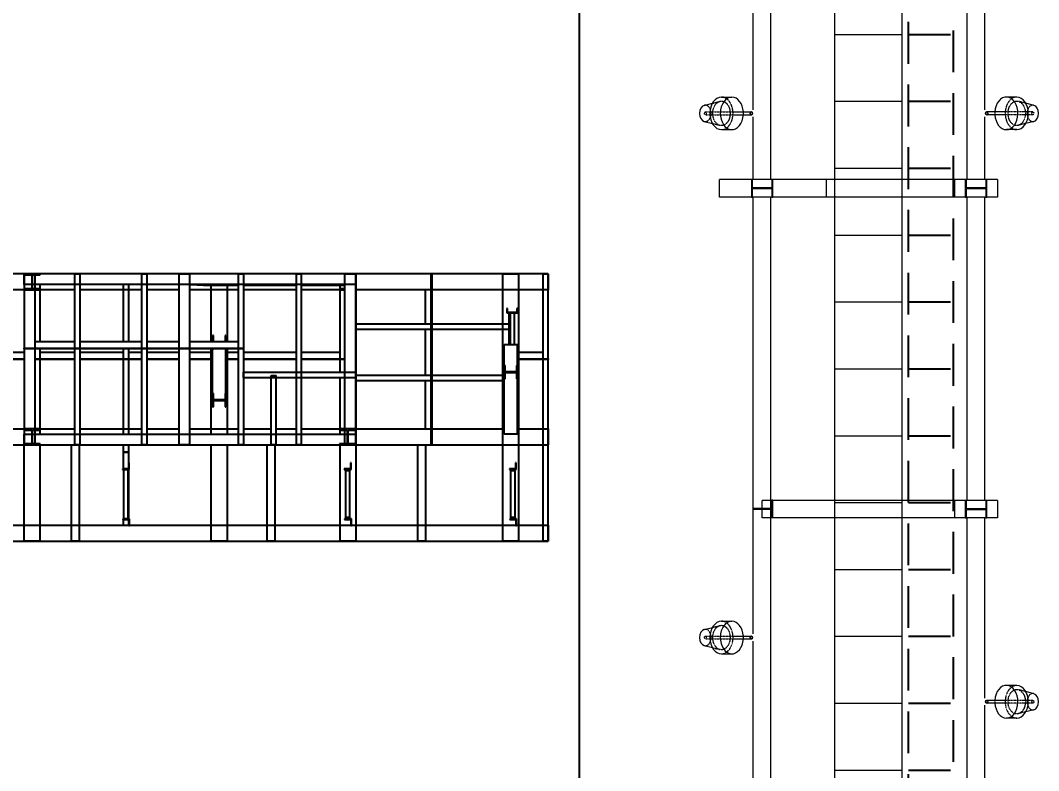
# Model space of a CAD drawing. Header units: inches. Extents: x 19 to 664121, y 34 to 210034.
# Drawn here: x 138456 to 147594, y 129837 to 136569 of the extents above; entities that cross this region are included whole.
import ezdxf

# ---------------------------------------------------------------- set-up
doc = ezdxf.new("R2010")
doc.units = ezdxf.units.IN
doc.header["$MEASUREMENT"] = 0
doc.linetypes.add('CABLEROUTEALL-EMBED 1_DWG$0$HIDDEN2', pattern=[0.1875, 0.125, -0.0625])
doc.linetypes.add('LIGHTINGLAYOUTPROGRESSUNIT-EMBED 1_DWG$0$HIDDEN2', pattern=[0.1875, 0.125, -0.0625])
doc.layers.add('CABLE TRAY INSTRUMENTATION', color=7, linetype='Continuous')
doc.layers.add('CABLEROUTEALL-EMBED 1_DWG$0$DwgTemplate', color=7, linetype='Continuous')
for name, color, linetype, lineweight in [('Layout', 6, 'Continuous', 20), ('Pipe Rack Lighting', 1, 'Continuous', 5), ('REV.C CLOUD', 2, 'Continuous', 20)]:
    doc.layers.add(name, color=color, linetype=linetype, lineweight=lineweight)
doc.styles.get("Standard").update_dxf_attribs({"font": 'arial.ttf'})
doc.dimstyles.get("Standard").update_dxf_attribs({"dimtxt": 0.18, "dimasz": 0.18, "dimexe": 0.18, "dimexo": 0.0625, "dimgap": 0.09, "dimtad": 0, "dimtih": 1, "dimtoh": 1, "dimdec": 4, "dimzin": 0, "dimdsep": 46, "dimtxsty": 'Standard', "dimcen": 0.09, "dimadec": 0, "dimazin": 0, "dimtfac": 1, "dimtdec": 4, "dimtofl": 0, "dimtmove": 0, "dimatfit": 3, "dimfxl": 1, "dimtolj": 1, "dimtzin": 0, "dimarcsym": 0})

# ---------------------------------------------------------------- blocks, each defined once
blk = doc.blocks.new('*D63')
at = {"color": 4, "lineweight": -2, "transparency": 16777216}
for p, q in [((145765, 164642.2), (143472.8, 164642.2)), ((143472.9, 161642.2), (143472.9, 146589.3)), ((143472.9, 125592.2), (143472.9, 140926.8)), ((145765, 122592.2), (143472.8, 122592.2))]:
    blk.add_line(p, q, dxfattribs=at)
at = {"color": 4, "transparency": 16777216}
for points in [[(142972.9, 161642.2), (143972.9, 161642.2), (143472.9, 164642.2)], [(142972.9, 125592.2), (143972.9, 125592.2), (143472.9, 122592.2)]]:
    blk.add_solid(points, dxfattribs=at)
at = {"layer": 'Defpoints', "color": 0, "transparency": 16777216}
for p in [(145765, 164642.2), (143472.9, 122592.2), (145765, 122592.2)]:
    blk.add_point(p, dxfattribs=at)
at = {"transparency": 16777216, "insert": (143472.9, 143758.1), "char_height": 1500, "attachment_point": 5, "rotation": 90}
blk.add_mtext('\\A1;42.1m', dxfattribs=at)

msp = doc.modelspace()

# ---------------------------------------------------------------- linework, layer by layer
at = {"layer": 'CABLE TRAY INSTRUMENTATION', "color": 6, "linetype": 'CABLEROUTEALL-EMBED 1_DWG$0$HIDDEN2', "ltscale": 3000}
for p, q in [((146426.89, 123242.19), (146426.89, 164642.19)), ((146826.89, 142665.71), (146826.89, 123242.19)), ((146426.89, 136442.19), (146826.89, 136442.19)), ((146426.89, 135842.19), (146826.89, 135842.19)), ((146426.89, 135242.19), (146826.89, 135242.19)), ((146426.89, 135242.19), (146826.89, 135242.19)), ((146426.89, 135242.19), (146826.89, 135242.19)), ((146426.89, 134642.19), (146826.89, 134642.19)), ((146426.89, 134042.19), (146826.89, 134042.19)), ((146426.89, 134042.19), (146826.89, 134042.19)), ((146426.89, 133442.19), (146826.89, 133442.19)), ((146426.89, 132842.19), (146826.89, 132842.19)), ((146426.89, 132242.19), (146826.89, 132242.19)), ((146426.89, 131642.19), (146826.89, 131642.19)), ((146426.89, 131042.19), (146826.89, 131042.19)), ((146426.89, 130442.19), (146826.89, 130442.19)), ((146426.89, 130442.19), (146826.89, 130442.19)), ((146426.89, 130442.19), (146826.89, 130442.19)), ((146426.89, 129842.19), (146826.89, 129842.19))]:
    msp.add_line(p, q, dxfattribs=at)
at = {"layer": 'CABLEROUTEALL-EMBED 1_DWG$0$DwgTemplate', "color": 252, "linetype": 'Continuous'}
for p, q in [((138489.64, 134294.44), (136473.87, 134294.44)), ((138489.64, 134198.45), (138489.64, 134294.44)), ((141465.3, 134294.44), (138489.64, 134294.44)), ((138633.62, 134294.44), (138489.64, 134294.44)), ((138489.64, 134294.44), (138489.64, 134284.84)), ((138489.64, 134294.44), (138585.63, 134294.44)), ((138489.64, 134294.44), (138489.64, 132758.62)), ((138489.64, 134284.84), (138558.27, 134284.84)), ((138558.27, 134284.84), (138558.27, 134160.06)), ((138564.99, 134160.06), (138564.99, 134284.84)), ((138564.99, 134284.84), (138633.62, 134284.84)), ((138585.63, 134294.44), (138585.63, 132758.62)), ((138633.62, 134284.84), (138633.62, 134294.44)), ((138942.71, 134294.44), (138942.71, 132758.62)), ((138942.71, 134294.44), (138988.78, 134294.44)), ((138988.78, 134294.44), (138988.78, 132758.62)), ((139547.44, 134294.44), (139593.51, 134294.44)), ((139547.44, 132758.62), (139547.44, 134294.44)), ((139593.51, 132758.62), (139593.51, 134294.44)), ((139881.48, 134294.44), (139977.47, 134294.44)), ((139881.48, 132758.62), (139881.48, 134294.44)), ((139977.47, 134294.44), (139977.47, 134288.68)), ((139977.47, 132758.62), (139977.47, 134294.44)), ((140411.34, 134294.44), (140411.34, 132758.62)), ((140411.34, 134294.44), (140457.42, 134294.44)), ((140457.42, 134294.44), (140457.42, 132758.62)), ((140929.68, 134294.44), (140975.76, 134294.44)), ((140929.68, 134294.44), (140929.68, 132758.62)), ((140975.76, 134294.44), (140975.76, 132758.62)), ((141369.31, 132758.62), (141369.31, 134294.44)), ((141369.31, 134294.44), (141465.3, 134294.44)), ((141465.3, 134294.44), (141465.3, 134198.45)), ((141465.3, 132758.62), (141465.3, 134294.44)), ((141466.8, 134294.44), (141465.3, 134294.44)), ((141465.3, 134284.84), (141465.3, 134294.44)), ((141465.3, 134284.84), (141466.8, 134284.84)), ((141466.8, 134294.44), (141466.8, 131894.71)), ((141466.8, 134294.44), (141466.8, 134284.84)), ((143193.11, 134294.44), (141466.8, 134294.44)), ((142143.95, 134294.44), (142149.71, 134294.44)), ((142143.95, 133795.3), (142143.95, 134294.44)), ((142149.71, 134294.44), (142149.71, 133795.3)), ((142785.15, 131894.71), (142785.15, 134294.44)), ((142785.15, 134294.44), (142929.14, 134294.44)), ((142929.14, 131894.71), (142929.14, 134294.44)), ((143147.03, 134294.44), (143193.11, 134294.44)), ((143147.03, 131894.71), (143147.03, 134294.44)), ((143193.11, 131894.71), (143193.11, 134294.44)), ((143193.11, 134294.44), (143193.11, 134150.46)), ((138489.64, 134150.46), (136473.87, 134150.46)), ((141465.3, 134198.45), (138489.64, 134198.45)), ((138558.27, 134160.06), (138489.64, 134160.06)), ((138489.64, 134160.06), (138489.64, 134150.46)), ((138489.64, 134150.46), (138633.62, 134150.46)), ((138633.62, 134160.06), (138564.99, 134160.06)), ((138633.62, 134150.46), (138633.62, 134160.06)), ((138942.71, 134150.46), (138633.62, 134150.46)), ((138635.12, 133682.99), (138635.12, 134198.45)), ((139547.44, 134150.46), (138988.78, 134150.46)), ((139382.34, 133682.99), (139382.34, 134198.45)), ((139428.41, 133682.99), (139428.41, 134198.45)), ((139881.48, 134150.46), (139593.51, 134150.46)), ((140411.34, 134150.46), (139977.47, 134150.46)), ((139982.82, 134198.45), (140100.21, 134192.09)), ((140100.71, 134197.84), (140089.37, 134198.45)), ((140100.21, 134192.09), (140100.71, 134197.84)), ((140100.21, 134192.09), (140411.34, 134192.09)), ((140100.71, 134197.84), (140411.34, 134197.84)), ((140169.45, 133682.99), (140169.45, 134192.09)), ((140313.43, 133682.99), (140313.43, 134192.09)), ((140457.42, 134197.84), (140929.68, 134197.84)), ((140457.42, 134192.09), (140929.68, 134192.09)), ((140929.68, 134150.46), (140457.42, 134150.46)), ((140975.76, 134197.84), (141369.31, 134197.84)), ((140975.76, 134192.09), (141369.31, 134192.09)), ((141321.32, 134150.46), (140975.76, 134150.46)), ((141321.32, 134160.06), (141321.32, 134150.46)), ((141369.31, 134160.06), (141321.32, 134160.06)), ((141321.32, 134150.46), (141369.31, 134150.46)), ((141322.82, 134192.09), (141322.82, 134160.06)), ((141322.82, 134150.46), (141322.82, 133411.34)), ((141465.3, 134150.46), (141465.3, 134160.06)), ((141465.3, 134160.06), (141466.8, 134160.06)), ((141465.3, 134150.46), (141466.8, 134150.46)), ((141466.8, 134160.06), (141466.8, 134150.46)), ((143193.11, 134150.46), (141466.8, 134150.46)), ((142089.23, 134150.46), (142089.23, 133841.37)), ((142820.38, 133984), (142820.38, 133945.48)), ((142827.6, 133984), (142820.38, 133984)), ((142827.6, 133948.52), (142827.6, 133984)), ((142910.69, 133984), (142910.69, 133948.52)), ((142917.91, 133984), (142910.69, 133984)), ((142917.91, 133945.48), (142917.91, 133984)), ((142820.38, 133945.48), (142917.91, 133945.48)), ((142910.69, 133948.52), (142827.6, 133948.52)), ((142840.35, 133945.48), (142840.35, 133660.91)), ((142850.59, 133945.48), (142850.59, 133660.91)), ((142889.11, 133660.91), (142889.11, 133945.48)), ((142840.35, 133841.37), (141466.8, 133841.37)), ((141466.8, 133795.3), (141466.8, 133841.37)), ((142840.35, 133795.3), (141466.8, 133795.3)), ((142089.23, 133795.3), (142089.23, 133380.63)), ((142143.95, 133795.3), (142149.71, 133795.3)), ((142143.95, 133334.55), (142143.95, 133795.3)), ((142149.71, 133795.3), (142143.95, 133795.3)), ((142149.71, 133795.3), (142149.71, 133334.55)), ((140190.09, 133740.11), (140181.45, 133740.11)), ((140181.45, 133740.11), (140181.45, 133682.99)), ((140190.09, 133683.23), (140190.09, 133740.11)), ((140292.8, 133740.11), (140292.8, 133683.23)), ((140301.43, 133740.11), (140292.8, 133740.11)), ((140301.43, 133682.99), (140301.43, 133740.11)), ((138489.64, 133628.28), (138988.78, 133628.28)), ((138489.64, 133622.52), (138489.64, 133628.28)), ((138988.78, 133622.52), (138489.64, 133622.52)), ((138942.71, 133682.99), (138585.63, 133682.99)), ((138635.12, 132854.61), (138635.12, 133622.52)), ((139547.44, 133682.99), (138988.78, 133682.99)), ((138988.78, 133628.28), (138988.78, 133622.52)), ((138988.78, 133622.52), (138988.78, 133628.28)), ((138988.78, 133628.28), (139593.51, 133628.28)), ((139593.51, 133622.52), (138988.78, 133622.52)), ((139382.34, 132854.61), (139382.34, 133622.52)), ((139428.41, 132854.61), (139428.41, 133622.52)), ((139881.48, 133682.99), (139593.51, 133682.99)), ((139593.51, 133628.28), (139593.51, 133622.52)), ((139593.51, 133622.52), (139593.51, 133628.28)), ((139593.51, 133628.28), (139929.48, 133628.28)), ((139929.48, 133622.52), (139593.51, 133622.52)), ((139929.48, 133628.28), (139929.48, 133622.52)), ((139929.48, 133622.52), (139929.48, 133628.28)), ((139929.48, 133628.28), (140457.42, 133628.28)), ((140457.42, 133622.52), (139929.48, 133622.52)), ((140411.34, 133682.99), (139977.47, 133682.99)), ((140169.45, 132854.61), (140169.45, 133622.52)), ((140181.45, 133161.77), (140181.45, 133622.52)), ((140181.45, 133622.52), (140181.45, 133620.12)), ((140181.45, 133620.12), (140190.09, 133620.12)), ((140292.8, 133683.23), (140190.09, 133683.23)), ((140190.09, 133620.12), (140190.09, 133622.52)), ((140292.8, 133622.52), (140292.8, 133620.12)), ((140292.8, 133620.12), (140301.43, 133620.12)), ((140301.43, 133161.77), (140301.43, 133622.52)), ((140301.43, 133620.12), (140301.43, 133622.52)), ((140313.43, 132854.61), (140313.43, 133622.52)), ((140457.42, 133628.28), (140457.42, 133622.52)), ((142797.15, 133471.34), (142797.15, 133660.91)), ((142797.15, 133660.91), (142917.14, 133660.91)), ((142917.14, 133471.34), (142917.14, 133660.91)), ((137661.73, 133532.29), (138489.64, 133532.29)), ((138489.64, 133526.53), (137661.73, 133526.53)), ((138489.64, 133587), (137673.73, 133587)), ((138585.63, 133532.29), (138942.71, 133532.29)), ((138942.71, 133526.53), (138585.63, 133526.53)), ((138942.71, 133587), (138635.12, 133587)), ((139382.34, 133587), (138988.78, 133587)), ((138988.78, 133532.29), (139382.34, 133532.29)), ((139382.34, 133526.53), (138988.78, 133526.53)), ((139382.34, 133532.29), (139382.34, 133526.53)), ((139382.34, 133532.29), (139547.44, 133532.29)), ((139382.34, 133526.53), (139382.34, 133532.29)), ((139547.44, 133526.53), (139382.34, 133526.53)), ((139547.44, 133587), (139428.41, 133587)), ((139881.48, 133587), (139593.51, 133587)), ((139593.51, 133532.29), (139881.48, 133532.29)), ((139881.48, 133526.53), (139593.51, 133526.53)), ((140169.45, 133587), (139977.47, 133587)), ((139977.47, 133532.29), (140181.45, 133532.29)), ((140181.45, 133526.53), (139977.47, 133526.53)), ((140301.43, 133532.29), (140411.34, 133532.29)), ((140411.34, 133526.53), (140301.43, 133526.53)), ((140411.34, 133587), (140313.43, 133587)), ((140929.68, 133587), (140457.42, 133587)), ((140457.42, 133532.29), (140929.68, 133532.29)), ((140929.68, 133526.53), (140457.42, 133526.53)), ((141322.82, 133587), (140975.76, 133587)), ((140975.76, 133532.29), (141369.31, 133532.29)), ((141369.31, 133526.53), (140975.76, 133526.53)), ((141465.3, 133532.29), (141466.8, 133532.29)), ((141466.8, 133526.53), (141465.3, 133526.53)), ((141466.8, 133532.29), (141466.8, 133526.53)), ((142917.14, 133532.29), (143193.11, 133532.29)), ((143193.11, 133526.53), (142917.14, 133526.53)), ((143147.03, 133587), (142929.14, 133587)), ((143193.11, 133532.29), (143193.11, 133526.53)), ((142805.79, 133471.34), (142797.15, 133471.34)), ((142797.15, 133471.34), (142797.15, 133351.35)), ((142805.79, 133414.46), (142805.79, 133471.34)), ((142908.5, 133471.34), (142908.5, 133414.46)), ((142917.14, 133471.34), (142908.5, 133471.34)), ((142917.14, 133351.35), (142917.14, 133471.34)), ((142917.91, 133465.53), (142917.14, 133465.53)), ((142917.14, 133427.01), (142917.91, 133427.01)), ((142917.91, 133427.01), (142917.91, 133465.53)), ((140457.42, 133365.27), (140457.42, 133411.34)), ((140457.42, 133411.34), (141465.3, 133411.34)), ((140457.42, 133365.27), (141465.3, 133365.27)), ((140706.99, 132758.62), (140706.99, 133382.55)), ((140706.99, 133382.55), (140753.06, 133382.55)), ((140753.06, 132758.62), (140753.06, 133382.55)), ((141322.82, 133365.27), (141322.82, 132902.6)), ((141465.3, 133411.34), (141465.3, 133365.27)), ((142797.15, 133380.63), (141466.8, 133380.63)), ((141466.8, 133334.55), (141466.8, 133380.63)), ((142797.15, 133334.55), (141466.8, 133334.55)), ((142089.23, 133334.55), (142089.23, 132902.6)), ((142149.71, 133334.55), (142143.95, 133334.55)), ((142143.95, 132758.62), (142143.95, 133334.55)), ((142143.95, 133334.55), (142149.71, 133334.55)), ((142149.71, 133334.55), (142149.71, 132758.62)), ((142797.15, 132854.61), (142797.15, 133351.35)), ((142797.15, 133351.35), (142805.79, 133351.35)), ((142908.5, 133414.46), (142805.79, 133414.46)), ((142805.79, 133351.35), (142805.79, 133408.22)), ((142805.79, 133408.22), (142908.5, 133408.22)), ((142908.5, 133408.22), (142908.5, 133351.35)), ((142908.5, 133351.35), (142917.14, 133351.35)), ((142917.14, 132854.61), (142917.14, 133351.35)), ((140181.45, 133221.76), (140181.45, 133101.78)), ((140190.09, 133221.76), (140181.45, 133221.76)), ((140301.43, 133161.77), (140181.45, 133161.77)), ((140190.09, 133164.89), (140190.09, 133221.76)), ((140292.8, 133164.89), (140190.09, 133164.89)), ((140190.09, 133158.65), (140292.8, 133158.65)), ((140190.09, 133101.78), (140190.09, 133158.65)), ((140292.8, 133221.76), (140292.8, 133164.89)), ((140301.43, 133221.76), (140292.8, 133221.76)), ((140292.8, 133158.65), (140292.8, 133101.78)), ((140301.43, 133101.78), (140301.43, 133221.76)), ((140181.45, 133101.78), (140190.09, 133101.78)), ((140292.8, 133101.78), (140301.43, 133101.78)), ((136877.02, 132902.6), (138489.64, 132902.6)), ((138489.64, 132902.6), (138489.64, 132893)), ((138633.62, 132902.6), (138489.64, 132902.6)), ((138489.64, 132893), (138558.27, 132893)), ((138558.27, 132893), (138558.27, 132768.22)), ((138564.99, 132893), (138633.62, 132893)), ((138564.99, 132768.22), (138564.99, 132893)), ((138633.62, 132893), (138633.62, 132902.6)), ((138633.62, 132902.6), (138942.71, 132902.6)), ((138988.78, 132902.6), (139547.44, 132902.6)), ((139593.51, 132902.6), (139881.48, 132902.6)), ((139977.47, 132902.6), (140411.34, 132902.6)), ((140457.42, 132902.6), (140706.99, 132902.6)), ((140753.06, 132902.6), (140929.68, 132902.6)), ((140975.76, 132902.6), (141321.32, 132902.6)), ((141321.32, 132902.6), (141321.32, 132893)), ((141465.3, 132902.6), (141321.32, 132902.6)), ((141321.32, 132893), (141389.95, 132893)), ((141322.82, 132893), (141322.82, 132854.61)), ((141389.95, 132893), (141389.95, 132768.22)), ((141396.67, 132768.22), (141396.67, 132893)), ((141396.67, 132893), (141465.3, 132893)), ((141465.3, 132893), (141465.3, 132902.6)), ((141465.3, 132902.6), (142797.15, 132902.6)), ((142917.14, 132902.6), (143193.11, 132902.6)), ((143193.11, 132902.6), (143193.11, 132758.62)), ((138489.64, 132758.62), (138489.64, 132854.61)), ((138489.64, 132854.61), (141465.3, 132854.61)), ((139977.47, 132848.85), (139977.47, 132854.61)), ((139977.47, 132854.61), (139977.47, 132848.85)), ((141465.3, 132854.61), (141465.3, 132758.62)), ((142917.14, 132854.61), (142797.15, 132854.61)), ((136877.02, 132758.62), (138489.64, 132758.62)), ((138558.27, 132768.22), (138489.64, 132768.22)), ((138489.64, 132768.22), (138489.64, 132758.62)), ((138489.64, 132758.62), (138633.62, 132758.62)), ((138489.64, 132758.62), (141465.3, 132758.62)), ((138585.63, 132758.62), (138489.64, 132758.62)), ((138491.14, 131894.71), (138491.14, 132758.62)), ((138633.62, 132768.22), (138564.99, 132768.22)), ((138633.62, 132758.62), (138633.62, 132768.22)), ((138635.12, 131894.71), (138635.12, 132758.62)), ((138914.35, 131894.71), (138914.35, 132758.62)), ((138988.78, 132758.62), (138942.71, 132758.62)), ((138986.34, 131894.71), (138986.34, 132758.62)), ((139382.34, 132694.3), (139382.34, 132758.62)), ((139382.34, 132694.3), (139428.41, 132694.3)), ((139382.34, 132543.6), (139382.34, 132694.3)), ((139428.41, 132694.3), (139382.34, 132694.3)), ((139428.41, 132694.3), (139428.41, 132758.62)), ((139428.41, 132598.31), (139428.41, 132694.3)), ((139593.51, 132758.62), (139547.44, 132758.62)), ((139977.47, 132758.62), (139881.48, 132758.62)), ((140169.45, 131894.71), (140169.45, 132758.62)), ((140313.43, 131894.71), (140313.43, 132758.62)), ((140457.42, 132758.62), (140411.34, 132758.62)), ((140671.53, 131894.71), (140671.53, 132758.62)), ((140753.06, 132758.62), (140706.99, 132758.62)), ((140743.52, 131894.71), (140743.52, 132758.62)), ((140975.76, 132758.62), (140929.68, 132758.62)), ((141321.32, 132768.22), (141321.32, 132758.62)), ((141389.95, 132768.22), (141321.32, 132768.22)), ((141321.32, 132758.62), (141465.3, 132758.62)), ((141322.82, 132758.62), (141322.82, 131894.71)), ((141465.3, 132758.62), (141369.31, 132758.62)), ((141465.3, 132768.22), (141396.67, 132768.22)), ((141465.3, 132758.62), (141465.3, 132768.22)), ((141465.3, 132758.62), (143193.11, 132758.62)), ((142023.18, 132758.62), (142095.17, 132758.62)), ((142023.18, 131894.71), (142023.18, 132758.62)), ((142095.17, 131894.71), (142095.17, 132758.62)), ((142149.71, 132758.62), (142143.95, 132758.62)), ((139431.77, 132598.31), (139426.01, 132598.31)), ((139426.01, 132598.31), (139426.01, 132543.6)), ((139431.77, 132537.84), (139431.77, 132598.31)), ((141417.79, 132598.31), (141417.79, 132543.6)), ((141423.55, 132598.31), (141417.79, 132598.31)), ((141423.55, 132537.84), (141423.55, 132598.31)), ((142906.58, 132598.31), (142900.82, 132598.31)), ((142900.82, 132598.31), (142900.82, 132543.6)), ((142906.58, 132537.84), (142906.58, 132598.31)), ((139426.01, 132543.6), (139371.3, 132543.6)), ((139371.3, 132543.6), (139371.3, 132537.84)), ((139371.3, 132537.84), (139431.77, 132537.84)), ((139380.9, 132537.84), (139380.9, 132096.29)), ((139380.9, 132537.84), (139422.17, 132537.84)), ((139422.17, 132096.29), (139422.17, 132537.84)), ((139428.41, 132096.29), (139428.41, 132537.84)), ((141417.79, 132543.6), (141363.07, 132543.6)), ((141363.07, 132543.6), (141363.07, 132537.84)), ((141363.07, 132537.84), (141423.55, 132537.84)), ((141372.67, 132525.65), (141372.67, 132108.48)), ((141413.95, 132525.65), (141372.67, 132525.65)), ((141413.95, 132108.48), (141413.95, 132525.65)), ((142846.11, 132543.6), (142846.11, 132537.84)), ((142900.82, 132543.6), (142846.11, 132543.6)), ((142846.11, 132537.84), (142906.58, 132537.84)), ((142896.98, 132525.65), (142855.71, 132525.65)), ((142855.71, 132525.65), (142855.71, 132108.48)), ((142896.98, 132108.48), (142896.98, 132525.65)), ((139374.18, 132096.29), (139374.18, 132090.53)), ((139434.65, 132096.29), (139374.18, 132096.29)), ((139374.18, 132090.53), (139428.89, 132090.53)), ((139422.17, 132096.29), (139380.9, 132096.29)), ((139382.34, 132035.82), (139382.34, 132090.53)), ((139428.41, 132035.82), (139428.41, 132090.53)), ((139428.89, 132090.53), (139428.89, 132035.82)), ((139434.65, 132035.82), (139434.65, 132096.29)), ((141365.95, 132096.29), (141365.95, 132090.53)), ((141426.43, 132096.29), (141365.95, 132096.29)), ((141365.95, 132090.53), (141420.67, 132090.53)), ((141413.95, 132108.48), (141372.67, 132108.48)), ((141420.67, 132090.53), (141420.67, 132035.82)), ((141426.43, 132035.82), (141426.43, 132096.29)), ((142848.99, 132096.29), (142848.99, 132090.53)), ((142909.46, 132096.29), (142848.99, 132096.29)), ((142848.99, 132090.53), (142903.7, 132090.53)), ((142896.98, 132108.48), (142855.71, 132108.48)), ((142903.7, 132090.53), (142903.7, 132035.82)), ((142909.46, 132035.82), (142909.46, 132096.29)), ((138042.81, 132038.7), (139428.89, 132038.7)), ((139428.41, 132035.82), (139382.34, 132035.82)), ((139428.89, 132035.82), (139434.65, 132035.82)), ((139434.65, 132038.7), (141420.67, 132038.7)), ((141420.67, 132035.82), (141426.43, 132035.82)), ((141426.43, 132038.7), (142903.7, 132038.7)), ((142903.7, 132035.82), (142909.46, 132035.82)), ((142909.46, 132038.7), (143193.11, 132038.7)), ((143193.11, 132038.7), (143193.11, 131894.71)), ((136473.87, 131894.71), (143193.11, 131894.71)), ((138635.12, 131894.71), (138491.14, 131894.71)), ((138986.34, 131894.71), (138914.35, 131894.71)), ((140313.43, 131894.71), (140169.45, 131894.71)), ((140743.52, 131894.71), (140671.53, 131894.71)), ((141466.8, 131894.71), (141322.82, 131894.71)), ((142095.17, 131894.71), (142023.18, 131894.71)), ((142929.14, 131894.71), (142785.15, 131894.71)), ((143193.11, 131894.71), (143147.03, 131894.71))]:
    msp.add_line(p, q, dxfattribs=at)
at = {"layer": 'Layout', "color": 252, "linetype": 'Continuous'}
for p, q in [((145033.65, 135766.28), (145033.65, 137942.03)), ((145192.13, 135141.6), (145192.13, 137942.03)), ((146953.44, 135141.6), (146953.44, 137862.79)), ((147111.91, 135766.28), (147111.91, 137862.79)), ((145033.65, 135141.6), (145033.65, 135702.28)), ((147111.91, 135141.6), (147111.91, 135702.28)), ((145688.83, 135141.6), (144728.94, 135141.6)), ((144728.94, 134983.12), (144728.94, 135141.6)), ((145025.97, 135141.6), (145016.22, 135141.6)), ((145016.22, 135141.6), (145016.22, 134983.12)), ((145025.97, 135065.34), (145025.97, 135141.6)), ((145199.81, 135065.34), (145025.97, 135065.34)), ((145199.81, 135141.6), (145199.81, 135065.34)), ((145209.56, 135141.6), (145199.81, 135141.6)), ((145209.56, 134983.12), (145209.56, 135141.6)), ((145688.83, 135141.6), (145688.83, 134983.12)), ((146840.69, 135141.6), (145688.83, 135141.6)), ((146840.69, 134983.12), (146840.69, 135141.6)), ((147224.65, 135141.6), (146840.69, 135141.6)), ((146936, 135141.6), (146936, 134983.12)), ((146945.76, 135141.6), (146936, 135141.6)), ((146945.76, 135065.34), (146945.76, 135141.6)), ((147119.59, 135065.34), (146945.76, 135065.34)), ((147119.59, 135141.6), (147119.59, 135065.34)), ((147129.35, 135141.6), (147119.59, 135141.6)), ((147129.35, 134983.12), (147129.35, 135141.6)), ((147224.65, 135141.6), (147224.65, 134983.12)), ((145688.83, 134983.12), (144728.94, 134983.12)), ((145016.22, 134983.12), (145025.97, 134983.12)), ((145025.97, 134983.12), (145025.97, 135059.37)), ((145025.97, 135059.37), (145199.81, 135059.37)), ((145033.65, 132185.67), (145033.65, 134983.12)), ((145192.13, 132185.67), (145192.13, 134983.12)), ((145199.81, 135059.37), (145199.81, 134983.12)), ((145199.81, 134983.12), (145209.56, 134983.12)), ((146840.69, 134983.12), (145688.83, 134983.12)), ((147224.65, 134983.12), (146840.69, 134983.12)), ((146936, 134983.12), (146945.76, 134983.12)), ((146945.76, 134983.12), (146945.76, 135059.37)), ((146945.76, 135059.37), (147119.59, 135059.37)), ((146953.44, 132261.92), (146953.44, 134983.12)), ((147111.91, 132261.92), (147111.91, 134983.12)), ((147119.59, 135059.37), (147119.59, 134983.12)), ((147119.59, 134983.12), (147129.35, 134983.12)), ((145112.89, 132103.44), (145112.89, 132261.92)), ((146840.69, 132261.92), (145112.89, 132261.92)), ((145209.56, 132264.91), (145199.81, 132264.91)), ((145199.81, 132264.91), (145199.81, 132188.65)), ((145209.56, 132106.43), (145209.56, 132264.91)), ((146840.69, 132103.44), (146840.69, 132261.92)), ((147224.65, 132261.92), (146840.69, 132261.92)), ((146945.76, 132261.92), (146936, 132261.92)), ((146936, 132261.92), (146936, 132103.44)), ((146945.76, 132185.67), (146945.76, 132261.92)), ((147129.35, 132261.92), (147119.59, 132261.92)), ((147119.59, 132261.92), (147119.59, 132185.67)), ((147129.35, 132103.44), (147129.35, 132261.92)), ((147224.65, 132261.92), (147224.65, 132103.44)), ((145199.81, 132188.65), (145029.72, 132188.65)), ((145029.72, 132182.68), (145199.81, 132182.68)), ((145192.13, 132185.67), (145033.65, 132185.67)), ((145033.65, 132182.68), (145192.13, 132182.68)), ((145033.65, 131062.81), (145033.65, 132182.68)), ((145192.13, 129382.25), (145192.13, 132182.68)), ((145199.81, 132182.68), (145199.81, 132106.43)), ((147119.59, 132185.67), (146945.76, 132185.67)), ((146945.76, 132179.69), (147119.59, 132179.69)), ((146945.76, 132103.44), (146945.76, 132179.69)), ((147119.59, 132179.69), (147119.59, 132103.44)), ((146840.69, 132103.44), (145112.89, 132103.44)), ((145199.81, 132106.43), (145209.56, 132106.43)), ((147224.65, 132103.44), (146840.69, 132103.44)), ((146936, 132103.44), (146945.76, 132103.44)), ((146953.44, 129303.01), (146953.44, 132103.44)), ((147111.91, 130486.88), (147111.91, 132103.44)), ((147119.59, 132103.44), (147129.35, 132103.44)), ((145033.65, 129382.25), (145033.65, 130998.81)), ((147111.91, 129303.01), (147111.91, 130422.88))]:
    msp.add_line(p, q, dxfattribs=at)
at = {"layer": 'Pipe Rack Lighting', "color": 252, "linetype": 'Continuous'}
for p, q in [((144593.9, 135806.25), (144666.78, 135824.95)), ((144747.96, 135880.57), (144841.05, 135880.57)), ((147397.61, 135880.57), (147304.51, 135880.57)), ((147551.66, 135806.25), (147478.78, 135824.95)), ((144841.05, 135746.47), (145016.9, 135746.47)), ((144841.05, 135722.09), (145016.9, 135722.09)), ((147304.51, 135746.47), (147128.66, 135746.47)), ((147304.51, 135722.09), (147128.66, 135722.09)), ((144593.9, 135662.31), (144666.78, 135643.61)), ((147551.66, 135662.31), (147478.78, 135643.61)), ((144747.96, 135587.99), (144841.05, 135587.99)), ((147397.61, 135587.99), (147304.51, 135587.99)), ((144747.96, 131177.1), (144841.05, 131177.1)), ((144593.9, 131102.78), (144666.78, 131121.48)), ((144841.05, 131043), (145016.9, 131043)), ((144593.9, 130958.84), (144666.78, 130940.14)), ((144841.05, 131018.62), (145016.9, 131018.62)), ((144747.96, 130884.52), (144841.05, 130884.52)), ((147397.61, 130601.16), (147304.51, 130601.16)), ((147551.66, 130526.84), (147478.78, 130545.55)), ((147304.51, 130467.07), (147128.66, 130467.07)), ((147304.51, 130442.69), (147128.66, 130442.69)), ((147551.66, 130382.91), (147478.78, 130364.2)), ((147397.61, 130308.59), (147304.51, 130308.59))]:
    msp.add_line(p, q, dxfattribs=at)
at = {"layer": 'Pipe Rack Lighting', "color": 252, "linetype": 'LIGHTINGLAYOUTPROGRESSUNIT-EMBED 1_DWG$0$HIDDEN2'}
for p, q in [((144666.78, 135824.95), (144734.1, 135842.23)), ((147478.78, 135824.95), (147411.46, 135842.23)), ((144603.14, 135746.47), (144841.05, 135746.47)), ((144603.14, 135722.09), (144841.05, 135722.09)), ((147542.43, 135746.47), (147304.51, 135746.47)), ((147542.43, 135722.09), (147304.51, 135722.09)), ((144666.78, 135643.61), (144734.1, 135626.33)), ((147478.78, 135643.61), (147411.46, 135626.33)), ((144666.78, 131121.48), (144734.1, 131138.76)), ((144603.14, 131043), (144841.05, 131043)), ((144603.14, 131018.62), (144841.05, 131018.62)), ((144666.78, 130940.14), (144734.1, 130922.86)), ((147478.78, 130545.55), (147411.46, 130562.83)), ((147542.43, 130467.07), (147304.51, 130467.07)), ((147542.43, 130442.69), (147304.51, 130442.69)), ((147478.78, 130364.2), (147411.46, 130346.92))]:
    msp.add_line(p, q, dxfattribs=at)
at = {"layer": 'Pipe Rack Lighting', "color": 252, "linetype": 'Continuous'}
for centre, major_axis, start_param, end_param in [((147304.51, 135734.28), (0, 146.29), 3.1415927, 7.7705515), ((144603.14, 135734.28), (0, -73.14), 3.321127, 6.103651), ((144747.96, 135734.28), (0, -146.29), 3.1415927, 6.2831853), ((144841.05, 135734.28), (0, -146.29), 3.1415927, 7.7705515), ((144841.05, 135734.28), (0, 146.29), 4.7958191, 6.2831853), ((147397.61, 135734.28), (0, 146.29), 3.1415927, 6.2831853), ((147542.43, 135734.28), (0, 73.14), 3.321127, 6.103651), ((147304.51, 135734.28), (0, -146.29), 4.7958191, 6.2831853), ((144747.96, 131030.81), (0, -146.29), 3.1415927, 6.2831853), ((144841.05, 131030.81), (0, -146.29), 3.1415927, 7.7705515), ((144841.05, 131030.81), (0, 146.29), 4.7958191, 6.2831853), ((144603.14, 131030.81), (0, -73.14), 3.321127, 6.103651), ((147304.51, 130454.88), (0, 146.29), 3.1415927, 7.7705515), ((147397.61, 130454.88), (0, 146.29), 3.1415927, 6.2831853), ((147542.43, 130454.88), (0, 73.14), 3.321127, 6.103651), ((147304.51, 130454.88), (0, -146.29), 4.7958191, 6.2831853)]:
    msp.add_ellipse(centre, major_axis=major_axis, ratio=0.7071068, start_param=start_param, end_param=end_param, dxfattribs=at)
at = {"layer": 'Pipe Rack Lighting', "color": 252, "linetype": 'LIGHTINGLAYOUTPROGRESSUNIT-EMBED 1_DWG$0$HIDDEN2'}
for centre, major_axis, start_param, end_param in [((144603.14, 135734.28), (0, 73.14), 2.9620583, 6.2831853), ((144603.14, 135734.28), (0, 73.14), 0, 0.1795344), ((144747.96, 135734.28), (0, 146.29), 3.1415927, 6.2831853), ((147397.61, 135734.28), (0, -146.29), 3.1415927, 6.2831853), ((147542.43, 135734.28), (0, -73.14), 2.9620583, 6.2831853), ((144841.05, 135734.28), (0, -146.29), 1.4873662, 1.6542264), ((147304.51, 135734.28), (0, 146.29), 1.4873662, 1.6542264), ((147542.43, 135734.28), (0, -73.14), 0, 0.1795344), ((144747.96, 131030.81), (0, 146.29), 3.1415927, 6.2831853), ((144603.14, 131030.81), (0, 73.14), 2.9620583, 6.2831853), ((144603.14, 131030.81), (0, 73.14), 0, 0.1795344), ((144841.05, 131030.81), (0, -146.29), 1.4873662, 1.6542264), ((147397.61, 130454.88), (0, -146.29), 3.1415927, 6.2831853), ((147542.43, 130454.88), (0, -73.14), 2.9620583, 6.2831853), ((147304.51, 130454.88), (0, 146.29), 1.4873662, 1.6542264), ((147542.43, 130454.88), (0, -73.14), 0, 0.1795344)]:
    msp.add_ellipse(centre, major_axis=major_axis, ratio=0.7071068, start_param=start_param, end_param=end_param, dxfattribs=at)
for centre, major_axis in [((144747.96, 135734.28), (0, 109.72)), ((147397.61, 135734.28), (0, -109.72)), ((144603.14, 135734.28), (0, 12.19)), ((147542.43, 135734.28), (0, -12.19)), ((144747.96, 131030.81), (0, 109.72)), ((144603.14, 131030.81), (0, 12.19)), ((147397.61, 130454.88), (0, -109.72)), ((147542.43, 130454.88), (0, -12.19))]:
    msp.add_ellipse(centre, major_axis=major_axis, ratio=0.7071068, dxfattribs=at)
at = {"layer": 'Pipe Rack Lighting', "color": 252, "linetype": 'Continuous'}
for centre, major_axis in [((145016.9, 135734.28), (0, -15.24)), ((145016.9, 135734.28), (0, -15.24)), ((145016.9, 135734.28), (0, 12.19)), ((147128.66, 135734.28), (0, -15.24)), ((147128.66, 135734.28), (0, -15.24)), ((147128.66, 135734.28), (0, -12.19)), ((145016.9, 131030.81), (0, -15.24)), ((145016.9, 131030.81), (0, -15.24)), ((145016.9, 131030.81), (0, 12.19)), ((147128.66, 130454.88), (0, -15.24)), ((147128.66, 130454.88), (0, -15.24)), ((147128.66, 130454.88), (0, -12.19))]:
    msp.add_ellipse(centre, major_axis=major_axis, ratio=0.7071068, dxfattribs=at)
at = {"layer": 'REV.C CLOUD', "color": 3}
for p, q in [((145765.03, 122672.19), (145765.03, 164642.19)), ((146365.03, 143265.71), (146365.03, 122672.19)), ((145765.03, 136442.19), (146365.03, 136442.19)), ((145765.03, 135842.19), (146365.03, 135842.19)), ((145765.03, 135242.19), (146365.03, 135242.19)), ((145765.03, 135242.19), (146365.03, 135242.19)), ((145765.03, 135242.19), (146365.03, 135242.19)), ((145765.03, 134642.19), (146365.03, 134642.19)), ((145765.03, 134042.19), (146365.03, 134042.19)), ((145765.03, 134042.19), (146365.03, 134042.19)), ((145765.03, 133442.19), (146365.03, 133442.19)), ((145765.03, 132842.19), (146365.03, 132842.19)), ((145765.03, 132242.19), (146365.03, 132242.19)), ((145765.03, 131642.19), (146365.03, 131642.19)), ((145765.03, 131042.19), (146365.03, 131042.19)), ((145765.03, 130442.19), (146365.03, 130442.19)), ((145765.03, 130442.19), (146365.03, 130442.19)), ((145765.03, 130442.19), (146365.03, 130442.19)), ((145765.03, 129842.19), (146365.03, 129842.19))]:
    msp.add_line(p, q, dxfattribs=at)

# ---------------------------------------------------------------- dimensions: what is measured, and where the dimension line sits
at = {"color": 252}
dim = msp.add_linear_dim(base=(143472.9313362, 122592.18582566), p1=(145765.02614312, 164642.18582619), p2=(145765.02614388, 122592.18582566), angle=90, dimstyle='Standard', override={"dimtxt": 1500, "dimasz": 3000, "dimtih": 0, "dimdec": 1, "dimlfac": 0.001, "dimpost": 'm', "dimclrd": 4, "dimclre": 4, "dimclrt": 256}, dxfattribs=at)
dim.commit()
dim.dimension.update_dxf_attribs({"geometry": '*D63', "text_midpoint": (143472.9313362, 143758.07436287), "dimtype": 160})

doc.saveas('drawing.dxf')
